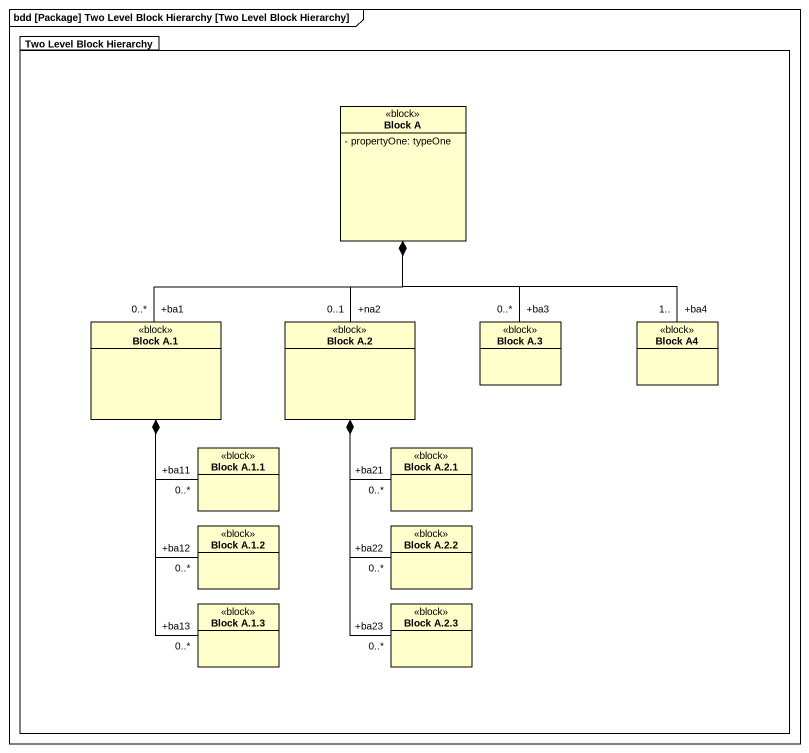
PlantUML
@startuml
mainframe bdd [Package] Two Level Block Hierarchy [Two Level Block Hierarchy]
hide circle
hide empty members
skinparam classAttributeIconSize 0
package "Two Level Block Hierarchy" as Two_Level_Block_Hierarchy {
  class "Block A" as Block_A <<block>> {
    - propertyOne: typeOne
  }
  class "Block A.1" as Block_A_1 <<block>>
  class "Block A.2" as Block_A_2 <<block>>
  class "Block A.3" as Block_A_3 <<block>>
  class "Block A4" as Block_A4 <<block>>
  class "Block A.1.1" as Block_A_1_1 <<block>>
  class "Block A.2.1" as Block_A_2_1 <<block>>
  class "Block A.1.2" as Block_A_1_2 <<block>>
  class "Block A.2.2" as Block_A_2_2 <<block>>
  class "Block A.1.3" as Block_A_1_3 <<block>>
  class "Block A.2.3" as Block_A_2_3 <<block>>
}
Block_A_1 "+ba1\n0..*" -up-* Block_A
Block_A_2 "+na2\n0..1" -up-* Block_A
Block_A_3 "+ba3\n0..*" -up-* Block_A
Block_A4 "+ba4\n1.." -up-* Block_A
Block_A_1_1 "+ba11\n0..*" -up-* Block_A_1
Block_A_2_1 "+ba21\n0..*" -up-* Block_A_2
Block_A_1_2 "+ba12\n0..*" -up-* Block_A_1
Block_A_2_2 "+ba22\n0..*" -up-* Block_A_2
Block_A_1_3 "+ba13\n0..*" -up-* Block_A_1
Block_A_2_3 "+ba23\n0..*" -up-* Block_A_2
@enduml
